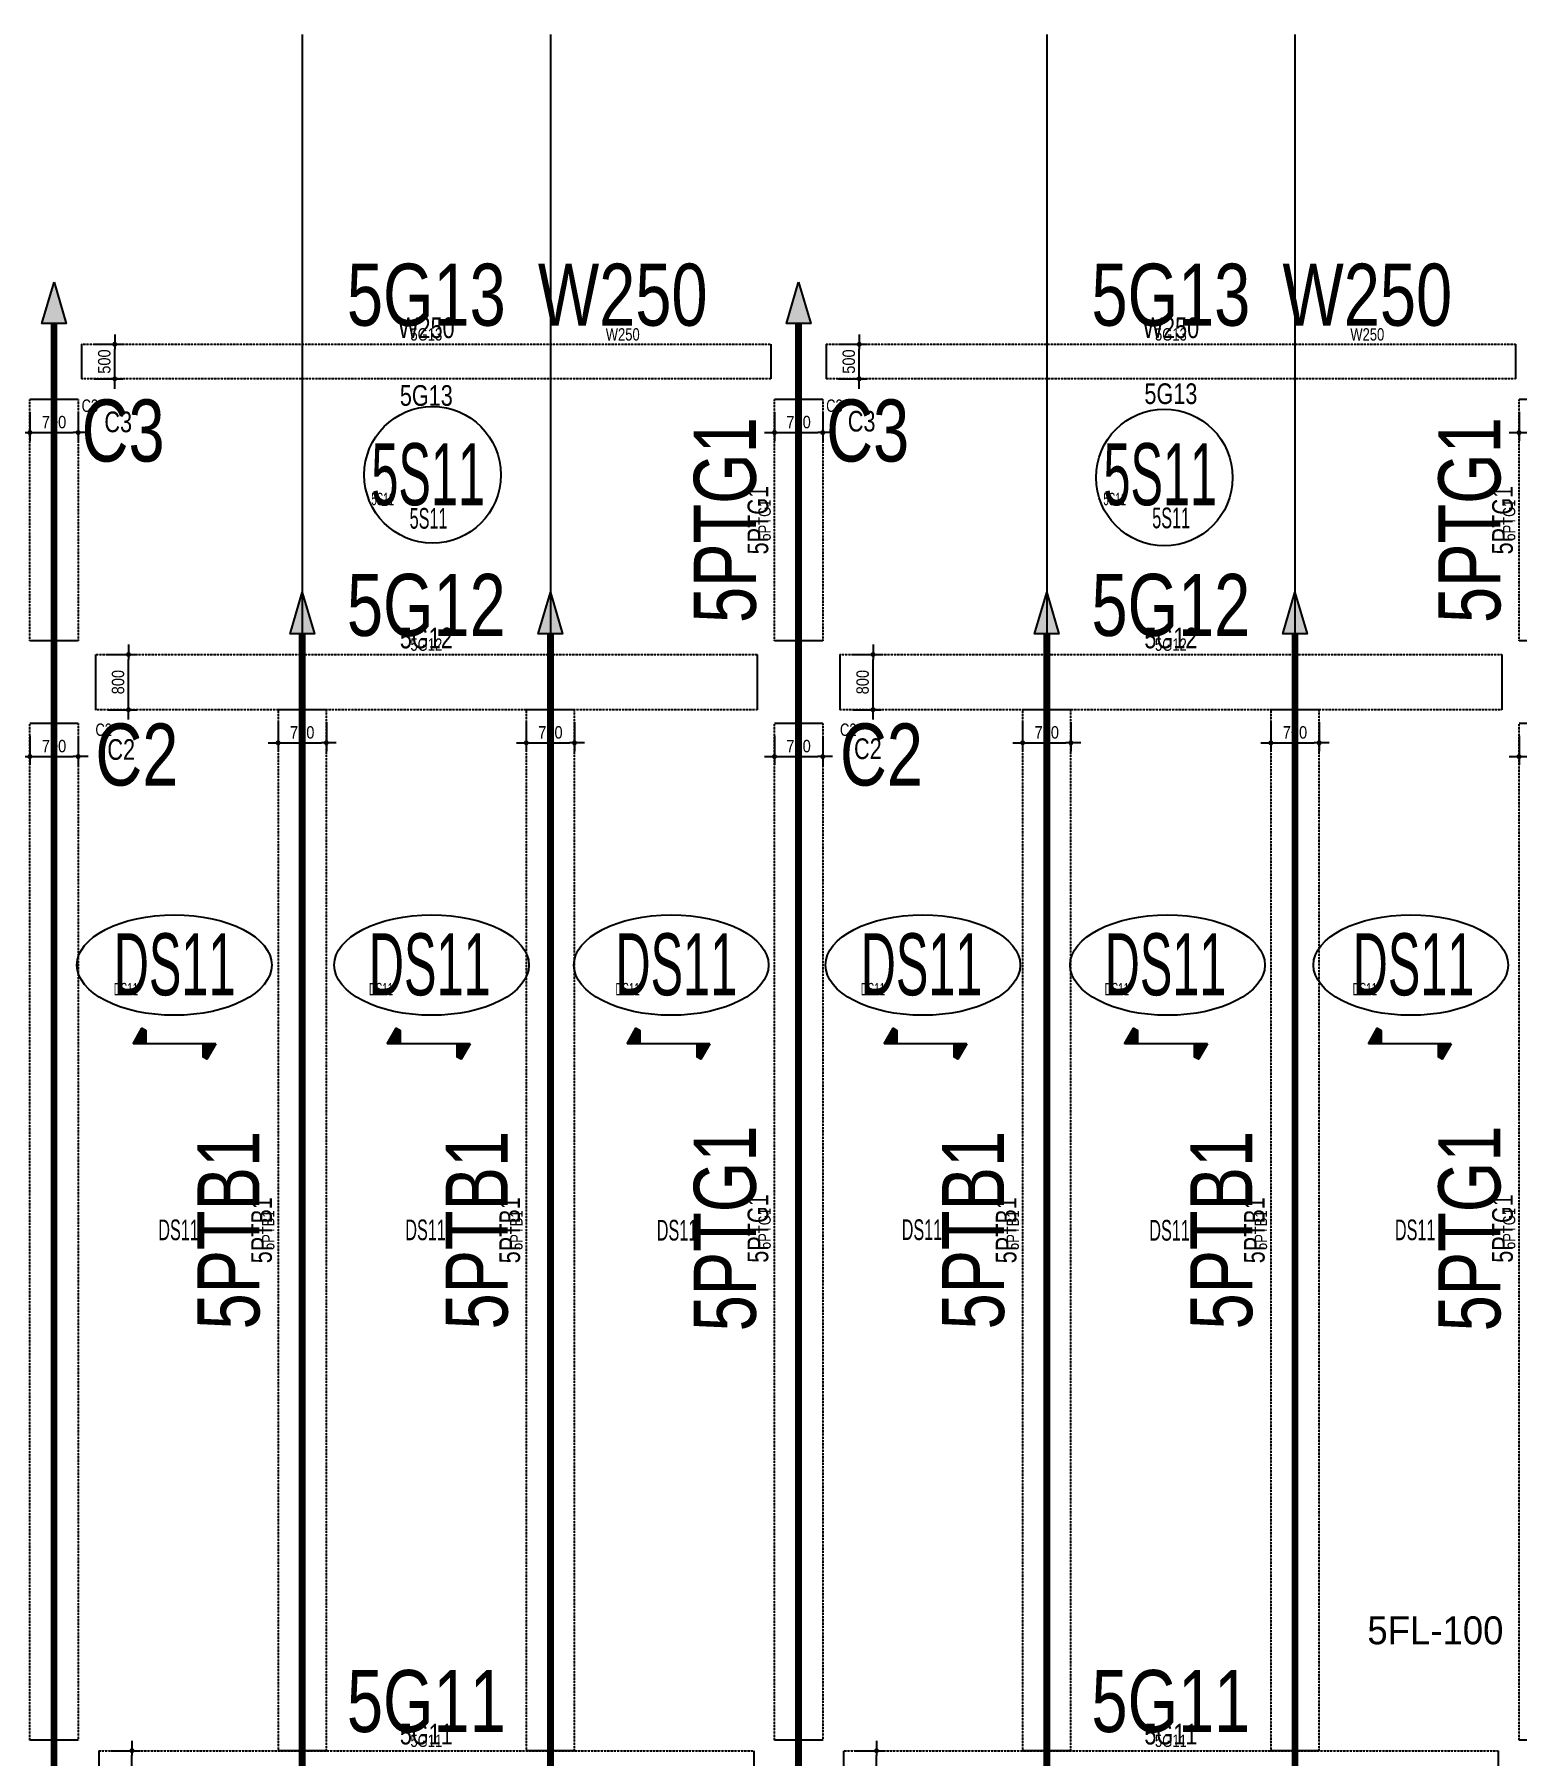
# Model space of a CAD drawing. Header units: millimetres. Extents: x 90970 to 179136, y 102485 to 153500.
# Drawn here: x 112870 to 134383, y 128520 to 153500 of the extents above; entities that cross this region are included whole.
import ezdxf
from ezdxf.enums import TextEntityAlignment as Align

# ---------------------------------------------------------------- set-up
doc = ezdxf.new("R2010")
doc.units = ezdxf.units.MM
doc.linetypes.add('HID', pattern=[2.3, 1.5, -0.8])
doc.linetypes.add('HIDDEN2', pattern=[0.1875, 0.125, -0.0625])
doc.layers.get('Defpoints').update_dxf_attribs({"color": 159})
for name, color, linetype in [('^DECK', 130, 'Continuous'), ('A-CEN', 1, 'Continuous'), ('BEAM-TEXT', 4, 'Continuous'), ('BEAM-TEXT @ 100', 4, 'Continuous'), ('BEAM-TEXT @ 300', 4, 'Continuous'), ('BEAM-TEXT @ 60', 4, 'Continuous'), ('COLUMN-TEXT', 2, 'Continuous'), ('COLUMN-TEXT @ 100', 2, 'Continuous'), ('COLUMN-TEXT @ 300', 2, 'Continuous'), ('COLUMN-TEXT @ 60', 2, 'Continuous'), ('DECK-PL', 4, 'Continuous'), ('DECK-SLAB', 4, 'Continuous'), ('DECK-SLAB @ 100', 4, 'Continuous'), ('DECK-SLAB @ 300', 4, 'Continuous'), ('DECK-SLAB @ 60', 4, 'Continuous'), ('GIRDER-TEXT', 7, 'Continuous'), ('GIRDER-TEXT @ 100', 7, 'Continuous'), ('GIRDER-TEXT @ 300', 7, 'Continuous'), ('GIRDER-TEXT @ 60', 7, 'Continuous'), ('PT', 251, 'Continuous'), ('TXT-SLAB', 6, 'Continuous'), ('TXT-SLAB @ 100', 6, 'Continuous'), ('TXT-SLAB @ 300', 6, 'Continuous'), ('TXT-SLAB @ 60', 6, 'Continuous'), ('WALL-TEXT', 6, 'Continuous'), ('WALL-TEXT @ 100', 6, 'Continuous'), ('WALL-TEXT @ 300', 6, 'Continuous'), ('WALL-TEXT @ 60', 6, 'Continuous'), ('레벨', 40, 'Continuous'), ('보(beam)', 4, 'HID'), ('보(girder)', 7, 'HID')]:
    doc.layers.add(name, color=color, linetype=linetype)
doc.styles.add('Gdim', font='Dotum.ttf', dxfattribs={"width": 0.9})
doc.styles.add('Gtx', font='Dotum.ttf')
doc.dimstyles.new('Gdim200', dxfattribs={"dimscale": 200, "dimtxt": 3, "dimasz": 1.2, "dimexe": 2, "dimexo": 3, "dimgap": 1, "dimtad": 1, "dimdsep": 46, "dimlunit": 6, "dimtxsty": 'Gdim', "dimblk1": '_CIDOT', "dimblk2": '_CIDOT', "dimsah": 1, "dimcen": 2.5, "dimdle": 2, "dimclrd": 1, "dimclre": 1, "dimclrt": 3, "dimazin": 2, "dimtfac": 1, "dimtix": 1, "dimtmove": 2, "dimatfit": 3, "dimldrblk": '_CIDOT', "dimfxl": 0, "dimtolj": 1, "dimtzin": 0, "dimarcsym": 0})

# ---------------------------------------------------------------- blocks, each defined once
blk = doc.blocks.new('_CIDOT')
at = {"color": 0, "linetype": 'ByBlock'}
blk.add_line((2, 0), (-1, 0), dxfattribs=at)
at = {"color": 0, "linetype": 'ByBlock', "const_width": 0.5}
blk.add_lwpolyline([(-0.25, 0, 1), (0.25, 0, 1)], format="xyb", close=True, dxfattribs=at)
blk = doc.blocks.new('*D311')
at = {"layer": 'Defpoints', "color": 155, "lineweight": -2, "transparency": 16777216}
for p, q in [((-1725, 900), (-1305, 900)), ((-1425, -28), (-1425, 828)), ((-1725, -100), (-1305, -100))]:
    blk.add_line(p, q, dxfattribs=at)
at = {"layer": 'Defpoints', "color": 0, "transparency": 16777216}
for p in [(-1905, 900), (-1425, 900), (-1905, -100)]:
    blk.add_point(p, dxfattribs=at)
at = {"layer": 'Defpoints', "color": 155, "lineweight": -2, "transparency": 16777216, "xscale": 71.99999999999994, "yscale": 71.99999999999994, "zscale": 71.99999999999994}
for p, rotation in [((-1425, 900), 90), ((-1425, -100), 270)]:
    blk.add_blockref('_CIDOT', p, dxfattribs=dict(at, rotation=rotation))
at = {"layer": 'Defpoints', "color": 3, "transparency": 16777216, "insert": (-1593, 400), "char_height": 180, "attachment_point": 5, "rotation": 90, "style": 'Gdim'}
blk.add_mtext('\\A1;{\\C155;1,000}', dxfattribs=at)
blk = doc.blocks.new('*D315')
at = {"layer": 'Defpoints', "color": 155, "lineweight": -2, "transparency": 16777216}
for p, q in [((-1725, 800), (-1305, 800)), ((-1425, 72), (-1425, 728)), ((-1725, 0), (-1305, 0))]:
    blk.add_line(p, q, dxfattribs=at)
at = {"layer": 'Defpoints', "color": 0, "transparency": 16777216}
for p in [(-1905, 800), (-1425, 800), (-1905, 0)]:
    blk.add_point(p, dxfattribs=at)
at = {"layer": 'Defpoints', "color": 155, "lineweight": -2, "transparency": 16777216, "xscale": 71.99999999999994, "yscale": 71.99999999999994, "zscale": 71.99999999999994}
for p, rotation in [((-1425, 800), 90), ((-1425, 0), 270)]:
    blk.add_blockref('_CIDOT', p, dxfattribs=dict(at, rotation=rotation))
at = {"layer": 'Defpoints', "color": 3, "transparency": 16777216, "insert": (-1576, 400), "char_height": 180, "attachment_point": 5, "rotation": 90, "style": 'Gdim'}
blk.add_mtext('\\A1;{\\C155;800}', dxfattribs=at)
blk = doc.blocks.new('*D303')
at = {"layer": 'Defpoints', "color": 155, "lineweight": -2, "transparency": 16777216}
for p, q in [((-1725, 650), (-1305, 650)), ((-1425, 222), (-1425, 578)), ((-1725, 150), (-1305, 150))]:
    blk.add_line(p, q, dxfattribs=at)
at = {"layer": 'Defpoints', "color": 0, "transparency": 16777216}
for p in [(-1905, 650), (-1425, 650), (-1905, 150)]:
    blk.add_point(p, dxfattribs=at)
at = {"layer": 'Defpoints', "color": 155, "lineweight": -2, "transparency": 16777216, "xscale": 71.99999999999994, "yscale": 71.99999999999994, "zscale": 71.99999999999994}
for p, rotation in [((-1425, 650), 90), ((-1425, 150), 270)]:
    blk.add_blockref('_CIDOT', p, dxfattribs=dict(at, rotation=rotation))
at = {"layer": 'Defpoints', "color": 3, "transparency": 16777216, "insert": (-1576, 400), "char_height": 180, "attachment_point": 5, "rotation": 90, "style": 'Gdim'}
blk.add_mtext('\\A1;{\\C155;500}', dxfattribs=at)
blk = doc.blocks.new('*U1031')
at = {"layer": 'COLUMN-TEXT @ 100', "color": 3, "style": 'Gtx', "width": 0.8}
blk.add_text('C3', height=300, dxfattribs=at).set_placement((113884, 148030), align=Align.TOP_LEFT)
at = {"layer": 'COLUMN-TEXT @ 300', "color": 3, "style": 'Gtx', "width": 0.8}
blk.add_text('C3', height=900, dxfattribs=at).set_placement((113554, 148205), align=Align.TOP_LEFT)
at = {"layer": 'COLUMN-TEXT @ 60', "color": 3, "style": 'Gtx', "width": 0.8}
blk.add_text('C3', height=180, dxfattribs=at).set_placement((113554, 148205), align=Align.TOP_LEFT)
blk = doc.blocks.new('*U1032')
at = {"layer": 'COLUMN-TEXT @ 100', "color": 3, "style": 'Gtx', "width": 0.8}
blk.add_text('C3', height=300, dxfattribs=at).set_placement((124668, 148040), align=Align.TOP_LEFT)
at = {"layer": 'COLUMN-TEXT @ 300', "color": 3, "style": 'Gtx', "width": 0.8}
blk.add_text('C3', height=900, dxfattribs=at).set_placement((124354, 148205), align=Align.TOP_LEFT)
at = {"layer": 'COLUMN-TEXT @ 60', "color": 3, "style": 'Gtx', "width": 0.8}
blk.add_text('C3', height=180, dxfattribs=at).set_placement((124354, 148205), align=Align.TOP_LEFT)
blk = doc.blocks.new('*U1038')
at = {"layer": 'GIRDER-TEXT @ 100', "style": 'Gtx', "width": 0.8}
blk.add_text('5G11', height=300, dxfattribs=at).set_placement((118554, 128605), align=Align.BOTTOM_CENTER)
at = {"layer": 'GIRDER-TEXT @ 300', "style": 'Gtx', "width": 0.8}
blk.add_text('5G11', height=900, dxfattribs=at).set_placement((118554, 128605), align=Align.BOTTOM_CENTER)
at = {"layer": 'GIRDER-TEXT @ 60', "style": 'Gtx', "width": 0.8}
blk.add_text('5G11', height=180, dxfattribs=at).set_placement((118554, 128605), align=Align.BOTTOM_CENTER)
blk = doc.blocks.new('*U1039')
at = {"layer": 'GIRDER-TEXT @ 100', "style": 'Gtx', "width": 0.8}
blk.add_text('5G11', height=300, dxfattribs=at).set_placement((129354, 128605), align=Align.BOTTOM_CENTER)
at = {"layer": 'GIRDER-TEXT @ 300', "style": 'Gtx', "width": 0.8}
blk.add_text('5G11', height=900, dxfattribs=at).set_placement((129354, 128605), align=Align.BOTTOM_CENTER)
at = {"layer": 'GIRDER-TEXT @ 60', "style": 'Gtx', "width": 0.8}
blk.add_text('5G11', height=180, dxfattribs=at).set_placement((129354, 128605), align=Align.BOTTOM_CENTER)
blk = doc.blocks.new('*U1054')
at = {"layer": 'GIRDER-TEXT @ 100', "style": 'Gtx', "width": 0.8}
blk.add_text('5G12', height=300, dxfattribs=at).set_placement((118554, 144505), align=Align.BOTTOM_CENTER)
at = {"layer": 'GIRDER-TEXT @ 300', "style": 'Gtx', "width": 0.8}
blk.add_text('5G12', height=900, dxfattribs=at).set_placement((118554, 144505), align=Align.BOTTOM_CENTER)
at = {"layer": 'GIRDER-TEXT @ 60', "style": 'Gtx', "width": 0.8}
blk.add_text('5G12', height=180, dxfattribs=at).set_placement((118554, 144505), align=Align.BOTTOM_CENTER)
blk = doc.blocks.new('*U1055')
at = {"layer": 'GIRDER-TEXT @ 100', "style": 'Gtx', "width": 0.8}
blk.add_text('5G12', height=300, dxfattribs=at).set_placement((129354, 144505), align=Align.BOTTOM_CENTER)
at = {"layer": 'GIRDER-TEXT @ 300', "style": 'Gtx', "width": 0.8}
blk.add_text('5G12', height=900, dxfattribs=at).set_placement((129354, 144505), align=Align.BOTTOM_CENTER)
at = {"layer": 'GIRDER-TEXT @ 60', "style": 'Gtx', "width": 0.8}
blk.add_text('5G12', height=180, dxfattribs=at).set_placement((129354, 144505), align=Align.BOTTOM_CENTER)
blk = doc.blocks.new('*U1062')
at = {"layer": 'GIRDER-TEXT @ 100', "style": 'Gtx', "width": 0.8}
blk.add_text('5G13', height=300, dxfattribs=at).set_placement((118554, 148023), align=Align.BOTTOM_CENTER)
at = {"layer": 'GIRDER-TEXT @ 300', "style": 'Gtx', "width": 0.8}
blk.add_text('5G13', height=900, dxfattribs=at).set_placement((118554, 149005), align=Align.BOTTOM_CENTER)
at = {"layer": 'GIRDER-TEXT @ 60', "style": 'Gtx', "width": 0.8}
blk.add_text('5G13', height=180, dxfattribs=at).set_placement((118554, 149005), align=Align.BOTTOM_CENTER)
blk = doc.blocks.new('*U1063')
at = {"layer": 'GIRDER-TEXT @ 100', "style": 'Gtx', "width": 0.8}
blk.add_text('5G13', height=300, dxfattribs=at).set_placement((129354, 148049), align=Align.BOTTOM_CENTER)
at = {"layer": 'GIRDER-TEXT @ 300', "style": 'Gtx', "width": 0.8}
blk.add_text('5G13', height=900, dxfattribs=at).set_placement((129354, 149005), align=Align.BOTTOM_CENTER)
at = {"layer": 'GIRDER-TEXT @ 60', "style": 'Gtx', "width": 0.8}
blk.add_text('5G13', height=180, dxfattribs=at).set_placement((129354, 149005), align=Align.BOTTOM_CENTER)
blk = doc.blocks.new('*D273')
at = {"layer": 'Defpoints', "color": 155, "lineweight": -2, "transparency": 16777216}
for p, q in [((-1725, 750), (-1305, 750)), ((-1425, 122), (-1425, 678)), ((-1725, 50), (-1305, 50))]:
    blk.add_line(p, q, dxfattribs=at)
at = {"layer": 'Defpoints', "color": 0, "transparency": 16777216}
for p in [(-1905, 750), (-1425, 750), (-1905, 50)]:
    blk.add_point(p, dxfattribs=at)
at = {"layer": 'Defpoints', "color": 155, "lineweight": -2, "transparency": 16777216, "xscale": 71.99999999999994, "yscale": 71.99999999999994, "zscale": 71.99999999999994}
for p, rotation in [((-1425, 750), 90), ((-1425, 50), 270)]:
    blk.add_blockref('_CIDOT', p, dxfattribs=dict(at, rotation=rotation))
at = {"layer": 'Defpoints', "color": 3, "transparency": 16777216, "insert": (-1576, 400), "char_height": 180, "attachment_point": 5, "rotation": 90, "style": 'Gdim'}
blk.add_mtext('\\A1;{\\C155;700}', dxfattribs=at)
blk = doc.blocks.new('*U1154')
at = {"layer": 'GIRDER-TEXT @ 100', "style": 'Gtx', "width": 0.8}
blk.add_text('5PTG1', height=300, rotation=90, dxfattribs=at).set_placement((123604, 136180), align=Align.BOTTOM_CENTER)
at = {"layer": 'GIRDER-TEXT @ 300', "style": 'Gtx', "width": 0.8}
blk.add_text('5PTG1', height=900, rotation=90, dxfattribs=at).set_placement((123604, 136180), align=Align.BOTTOM_CENTER)
at = {"layer": 'GIRDER-TEXT @ 60', "style": 'Gtx', "width": 0.8}
blk.add_text('5PTG1', height=180, rotation=90, dxfattribs=at).set_placement((123604, 136180), align=Align.BOTTOM_CENTER)
blk = doc.blocks.new('*U1155')
at = {"layer": 'GIRDER-TEXT @ 100', "style": 'Gtx', "width": 0.8}
blk.add_text('5PTG1', height=300, rotation=90, dxfattribs=at).set_placement((134404, 136180), align=Align.BOTTOM_CENTER)
at = {"layer": 'GIRDER-TEXT @ 300', "style": 'Gtx', "width": 0.8}
blk.add_text('5PTG1', height=900, rotation=90, dxfattribs=at).set_placement((134404, 136180), align=Align.BOTTOM_CENTER)
at = {"layer": 'GIRDER-TEXT @ 60', "style": 'Gtx', "width": 0.8}
blk.add_text('5PTG1', height=180, rotation=90, dxfattribs=at).set_placement((134404, 136180), align=Align.BOTTOM_CENTER)
blk = doc.blocks.new('*D279')
at = {"layer": 'Defpoints', "color": 155, "lineweight": -2, "transparency": 16777216}
for p, q in [((-1825, 750), (-1405, 750)), ((-1525, 122), (-1525, 678)), ((-1825, 50), (-1405, 50))]:
    blk.add_line(p, q, dxfattribs=at)
at = {"layer": 'Defpoints', "color": 0, "transparency": 16777216}
for p in [(-2005, 750), (-1525, 750), (-2005, 50)]:
    blk.add_point(p, dxfattribs=at)
at = {"layer": 'Defpoints', "color": 155, "lineweight": -2, "transparency": 16777216, "xscale": 71.99999999999994, "yscale": 71.99999999999994, "zscale": 71.99999999999994}
for p, rotation in [((-1525, 750), 90), ((-1525, 50), 270)]:
    blk.add_blockref('_CIDOT', p, dxfattribs=dict(at, rotation=rotation))
at = {"layer": 'Defpoints', "color": 3, "transparency": 16777216, "insert": (-1676, 400), "char_height": 180, "attachment_point": 5, "rotation": 90, "style": 'Gdim'}
blk.add_mtext('\\A1;{\\C155;700}', dxfattribs=at)
blk = doc.blocks.new('*U1167')
at = {"layer": 'GIRDER-TEXT @ 100', "style": 'Gtx', "width": 0.8}
blk.add_text('5PTG1', height=300, rotation=90, dxfattribs=at).set_placement((134404, 146455), align=Align.BOTTOM_CENTER)
at = {"layer": 'GIRDER-TEXT @ 300', "style": 'Gtx', "width": 0.8}
blk.add_text('5PTG1', height=900, rotation=90, dxfattribs=at).set_placement((134404, 146455), align=Align.BOTTOM_CENTER)
at = {"layer": 'GIRDER-TEXT @ 60', "style": 'Gtx', "width": 0.8}
blk.add_text('5PTG1', height=180, rotation=90, dxfattribs=at).set_placement((134404, 146455), align=Align.BOTTOM_CENTER)
blk = doc.blocks.new('*U1168')
at = {"layer": 'GIRDER-TEXT @ 100', "style": 'Gtx', "width": 0.8}
blk.add_text('5PTG1', height=300, rotation=90, dxfattribs=at).set_placement((123604, 146455), align=Align.BOTTOM_CENTER)
at = {"layer": 'GIRDER-TEXT @ 300', "style": 'Gtx', "width": 0.8}
blk.add_text('5PTG1', height=900, rotation=90, dxfattribs=at).set_placement((123604, 146455), align=Align.BOTTOM_CENTER)
at = {"layer": 'GIRDER-TEXT @ 60', "style": 'Gtx', "width": 0.8}
blk.add_text('5PTG1', height=180, rotation=90, dxfattribs=at).set_placement((123604, 146455), align=Align.BOTTOM_CENTER)
blk = doc.blocks.new('*D281')
at = {"layer": 'Defpoints', "color": 155, "lineweight": -2, "transparency": 16777216}
for p, q in [((-888, 650), (-468, 650)), ((-588, 22), (-588, 578)), ((-888, -50), (-468, -50))]:
    blk.add_line(p, q, dxfattribs=at)
at = {"layer": 'Defpoints', "color": 0, "transparency": 16777216}
for p in [(-1068, 650), (-588, 650), (-1068, -50)]:
    blk.add_point(p, dxfattribs=at)
at = {"layer": 'Defpoints', "color": 155, "lineweight": -2, "transparency": 16777216, "xscale": 71.99999999999994, "yscale": 71.99999999999994, "zscale": 71.99999999999994}
for p, rotation in [((-588, 650), 90), ((-588, -50), 270)]:
    blk.add_blockref('_CIDOT', p, dxfattribs=dict(at, rotation=rotation))
at = {"layer": 'Defpoints', "color": 3, "transparency": 16777216, "insert": (-738, 300), "char_height": 180, "attachment_point": 5, "rotation": 90, "style": 'Gdim'}
blk.add_mtext('\\A1;{\\C155;700}', dxfattribs=at)
blk = doc.blocks.new('*U1181')
at = {"layer": 'BEAM-TEXT @ 100', "style": 'Gtx', "width": 0.8}
blk.add_text('5PTB1', height=300, rotation=90, dxfattribs=at).set_placement((116404, 136155), align=Align.BOTTOM_CENTER)
at = {"layer": 'BEAM-TEXT @ 300', "style": 'Gtx', "width": 0.8}
blk.add_text('5PTB1', height=900, rotation=90, dxfattribs=at).set_placement((116404, 136155), align=Align.BOTTOM_CENTER)
at = {"layer": 'BEAM-TEXT @ 60', "style": 'Gtx', "width": 0.8}
blk.add_text('5PTB1', height=180, rotation=90, dxfattribs=at).set_placement((116404, 136155), align=Align.BOTTOM_CENTER)
blk = doc.blocks.new('*U1182')
at = {"layer": 'BEAM-TEXT @ 100', "style": 'Gtx', "width": 0.8}
blk.add_text('5PTB1', height=300, rotation=90, dxfattribs=at).set_placement((120004, 136155), align=Align.BOTTOM_CENTER)
at = {"layer": 'BEAM-TEXT @ 300', "style": 'Gtx', "width": 0.8}
blk.add_text('5PTB1', height=900, rotation=90, dxfattribs=at).set_placement((120004, 136155), align=Align.BOTTOM_CENTER)
at = {"layer": 'BEAM-TEXT @ 60', "style": 'Gtx', "width": 0.8}
blk.add_text('5PTB1', height=180, rotation=90, dxfattribs=at).set_placement((120004, 136155), align=Align.BOTTOM_CENTER)
blk = doc.blocks.new('*U1183')
at = {"layer": 'BEAM-TEXT @ 100', "style": 'Gtx', "width": 0.8}
blk.add_text('5PTB1', height=300, rotation=90, dxfattribs=at).set_placement((127204, 136155), align=Align.BOTTOM_CENTER)
at = {"layer": 'BEAM-TEXT @ 300', "style": 'Gtx', "width": 0.8}
blk.add_text('5PTB1', height=900, rotation=90, dxfattribs=at).set_placement((127204, 136155), align=Align.BOTTOM_CENTER)
at = {"layer": 'BEAM-TEXT @ 60', "style": 'Gtx', "width": 0.8}
blk.add_text('5PTB1', height=180, rotation=90, dxfattribs=at).set_placement((127204, 136155), align=Align.BOTTOM_CENTER)
blk = doc.blocks.new('*U1184')
at = {"layer": 'BEAM-TEXT @ 100', "style": 'Gtx', "width": 0.8}
blk.add_text('5PTB1', height=300, rotation=90, dxfattribs=at).set_placement((130804, 136155), align=Align.BOTTOM_CENTER)
at = {"layer": 'BEAM-TEXT @ 300', "style": 'Gtx', "width": 0.8}
blk.add_text('5PTB1', height=900, rotation=90, dxfattribs=at).set_placement((130804, 136155), align=Align.BOTTOM_CENTER)
at = {"layer": 'BEAM-TEXT @ 60', "style": 'Gtx', "width": 0.8}
blk.add_text('5PTB1', height=180, rotation=90, dxfattribs=at).set_placement((130804, 136155), align=Align.BOTTOM_CENTER)
blk = doc.blocks.new('*U1201')
at = {"layer": 'WALL-TEXT @ 100', "style": 'Gtx', "width": 0.8}
blk.add_text('W250', height=300, dxfattribs=at).set_placement((129354, 149005, 0), align=Align.BOTTOM_CENTER)
at = {"layer": 'WALL-TEXT @ 300', "style": 'Gtx', "width": 0.8}
blk.add_text('W250', height=900, dxfattribs=at).set_placement((132203, 149005, 0), align=Align.BOTTOM_CENTER)
at = {"layer": 'WALL-TEXT @ 60', "style": 'Gtx', "width": 0.8}
blk.add_text('W250', height=180, dxfattribs=at).set_placement((132203, 149005, 0), align=Align.BOTTOM_CENTER)
blk = doc.blocks.new('*U1202')
at = {"layer": 'WALL-TEXT @ 100', "style": 'Gtx', "width": 0.8}
blk.add_text('W250', height=300, dxfattribs=at).set_placement((118554, 149005, 0), align=Align.BOTTOM_CENTER)
at = {"layer": 'WALL-TEXT @ 300', "style": 'Gtx', "width": 0.8}
blk.add_text('W250', height=900, dxfattribs=at).set_placement((121403, 149005, 0), align=Align.BOTTOM_CENTER)
at = {"layer": 'WALL-TEXT @ 60', "style": 'Gtx', "width": 0.8}
blk.add_text('W250', height=180, dxfattribs=at).set_placement((121403, 149005, 0), align=Align.BOTTOM_CENTER)
blk = doc.blocks.new('*U1221')
at = {"layer": 'COLUMN-TEXT @ 100', "color": 3, "style": 'Gtx', "width": 0.8}
blk.add_text('C2', height=300, dxfattribs=at).set_placement((113928, 143278), align=Align.TOP_LEFT)
at = {"layer": 'COLUMN-TEXT @ 300', "color": 3, "style": 'Gtx', "width": 0.8}
blk.add_text('C2', height=900, dxfattribs=at).set_placement((113754, 143505), align=Align.TOP_LEFT)
at = {"layer": 'COLUMN-TEXT @ 60', "color": 3, "style": 'Gtx', "width": 0.8}
blk.add_text('C2', height=180, dxfattribs=at).set_placement((113754, 143505), align=Align.TOP_LEFT)
blk = doc.blocks.new('*U1222')
at = {"layer": 'COLUMN-TEXT @ 100', "color": 3, "style": 'Gtx', "width": 0.8}
blk.add_text('C2', height=300, dxfattribs=at).set_placement((124758, 143289), align=Align.TOP_LEFT)
at = {"layer": 'COLUMN-TEXT @ 300', "color": 3, "style": 'Gtx', "width": 0.8}
blk.add_text('C2', height=900, dxfattribs=at).set_placement((124554, 143505), align=Align.TOP_LEFT)
at = {"layer": 'COLUMN-TEXT @ 60', "color": 3, "style": 'Gtx', "width": 0.8}
blk.add_text('C2', height=180, dxfattribs=at).set_placement((124554, 143505), align=Align.TOP_LEFT)
blk = doc.blocks.new('*U1251')
at = {"layer": 'TXT-SLAB @ 100', "style": 'Gtx', "width": 0.6}
blk.add_text('5S11', height=300, dxfattribs=at).set_placement((118312, 146331))
at = {"layer": 'TXT-SLAB @ 300', "style": 'Gtx', "width": 0.6}
blk.add_text('5S11', height=900, dxfattribs=at).set_placement((117756, 146671))
at = {"layer": 'TXT-SLAB @ 60', "style": 'Gtx', "width": 0.6}
blk.add_text('5S11', height=180, dxfattribs=at).set_placement((117756, 146671))
blk = doc.blocks.new('*U1252')
at = {"layer": 'TXT-SLAB @ 100', "style": 'Gtx', "width": 0.6}
blk.add_text('5S11', height=300, dxfattribs=at).set_placement((129083, 146337))
at = {"layer": 'TXT-SLAB @ 300', "style": 'Gtx', "width": 0.6}
blk.add_text('5S11', height=900, dxfattribs=at).set_placement((128375, 146671))
at = {"layer": 'TXT-SLAB @ 60', "style": 'Gtx', "width": 0.6}
blk.add_text('5S11', height=180, dxfattribs=at).set_placement((128375, 146671))
blk = doc.blocks.new('*U1286')
at = {"layer": 'DECK-SLAB @ 100', "style": 'Gtx', "width": 0.6}
blk.add_text('DS11', height=300, dxfattribs=at).set_placement((114666, 136010, 0))
at = {"layer": 'DECK-SLAB @ 300', "style": 'Gtx', "width": 0.6}
blk.add_text('DS11', height=900, dxfattribs=at).set_placement((114020, 139562, 0))
at = {"layer": 'DECK-SLAB @ 60', "style": 'Gtx', "width": 0.6}
blk.add_text('DS11', height=180, dxfattribs=at).set_placement((114020, 139562, 0))
blk = doc.blocks.new('*U1287')
at = {"layer": 'DECK-SLAB @ 100', "style": 'Gtx', "width": 0.6}
blk.add_text('DS11', height=300, dxfattribs=at).set_placement((118249, 136010, 0))
at = {"layer": 'DECK-SLAB @ 300', "style": 'Gtx', "width": 0.6}
blk.add_text('DS11', height=900, dxfattribs=at).set_placement((117720, 139562, 0))
at = {"layer": 'DECK-SLAB @ 60', "style": 'Gtx', "width": 0.6}
blk.add_text('DS11', height=180, dxfattribs=at).set_placement((117720, 139562, 0))
blk = doc.blocks.new('*U1288')
at = {"layer": 'DECK-SLAB @ 100', "style": 'Gtx', "width": 0.6}
blk.add_text('DS11', height=300, dxfattribs=at).set_placement((121896, 136005, 0))
at = {"layer": 'DECK-SLAB @ 300', "style": 'Gtx', "width": 0.6}
blk.add_text('DS11', height=900, dxfattribs=at).set_placement((121297, 139562, 0))
at = {"layer": 'DECK-SLAB @ 60', "style": 'Gtx', "width": 0.6}
blk.add_text('DS11', height=180, dxfattribs=at).set_placement((121297, 139562, 0))
blk = doc.blocks.new('*U1289')
at = {"layer": 'DECK-SLAB @ 100', "style": 'Gtx', "width": 0.6}
blk.add_text('DS11', height=300, dxfattribs=at).set_placement((125449, 136012, 0))
at = {"layer": 'DECK-SLAB @ 300', "style": 'Gtx', "width": 0.6}
blk.add_text('DS11', height=900, dxfattribs=at).set_placement((124855, 139562, 0))
at = {"layer": 'DECK-SLAB @ 60', "style": 'Gtx', "width": 0.6}
blk.add_text('DS11', height=180, dxfattribs=at).set_placement((124855, 139562, 0))
blk = doc.blocks.new('*U1290')
at = {"layer": 'DECK-SLAB @ 100', "style": 'Gtx', "width": 0.6}
blk.add_text('DS11', height=300, dxfattribs=at).set_placement((129041, 136004, 0))
at = {"layer": 'DECK-SLAB @ 300', "style": 'Gtx', "width": 0.6}
blk.add_text('DS11', height=900, dxfattribs=at).set_placement((128394, 139562, 0))
at = {"layer": 'DECK-SLAB @ 60', "style": 'Gtx', "width": 0.6}
blk.add_text('DS11', height=180, dxfattribs=at).set_placement((128394, 139562, 0))
blk = doc.blocks.new('*U1291')
at = {"layer": 'DECK-SLAB @ 100', "style": 'Gtx', "width": 0.6}
blk.add_text('DS11', height=300, dxfattribs=at).set_placement((132603, 136010, 0))
at = {"layer": 'DECK-SLAB @ 300', "style": 'Gtx', "width": 0.6}
blk.add_text('DS11', height=900, dxfattribs=at).set_placement((131991, 139562, 0))
at = {"layer": 'DECK-SLAB @ 60', "style": 'Gtx', "width": 0.6}
blk.add_text('DS11', height=180, dxfattribs=at).set_placement((131991, 139562, 0))
blk = doc.blocks.new('A$C58C40D4B')
at = {"layer": 'DECK-PL'}
for points in [[(-600, 2), (-471, -223), (-415, -192), (-415, 2)], [(600, 2), (471, 228), (415, 196), (415, 2)]]:
    blk.add_hatch(color=256, dxfattribs=at).paths.add_polyline_path(points)
blk.add_line((-600, 2), (600, 2), dxfattribs=at)
for points in [[(-600, 2), (-471, -223), (-415, -192), (-415, 2), (-415, 2), (-471, 2), (-600, 2)], [(600, 2), (471, 228), (415, 196), (415, 2), (415, 2), (471, 2), (600, 2)]]:
    blk.add_lwpolyline(points, dxfattribs=at)
blk = doc.blocks.new('*U312')
at = {"layer": 'Defpoints'}
for p, q in [((-1905.451, 900), (-1905.451, -100)), ((7594.549, 900), (7594.549, -100))]:
    blk.add_line(p, q, dxfattribs=at)
at = {"layer": '보(girder)'}
for p, q in [((-1905.451, 900), (7594.549, 900)), ((7594.549, -100), (-1905.451, -100))]:
    blk.add_line(p, q, dxfattribs=at)
at = {"layer": 'Defpoints'}
dim = blk.add_linear_dim(base=(-1425.451, 900), p1=(-1905.451, -100), p2=(-1905.451, 900), angle=90, text='{\\C155;<>}', dimstyle='Gdim200', override={"dimscale": 60, "dimzin": 8, "dimclrd": 155, "dimclre": 155}, dxfattribs=at)
dim.commit()
dim.dimension.update_dxf_attribs({"geometry": '*D311', "text_midpoint": (-1592.914, 400)})
blk = doc.blocks.new('*U316')
at = {"layer": 'Defpoints'}
for p, q in [((-1905.451, 800), (-1905.451, 0)), ((7694.549, 800), (7694.549, 0))]:
    blk.add_line(p, q, dxfattribs=at)
at = {"layer": '보(girder)'}
for p, q in [((-1905.451, 800), (7694.549, 800)), ((7694.549, 0), (-1905.451, 0))]:
    blk.add_line(p, q, dxfattribs=at)
at = {"layer": 'Defpoints'}
dim = blk.add_linear_dim(base=(-1425.451, 800), p1=(-1905.451, 0), p2=(-1905.451, 800), angle=90, text='{\\C155;<>}', dimstyle='Gdim200', override={"dimscale": 60, "dimzin": 8, "dimclrd": 155, "dimclre": 155}, dxfattribs=at)
dim.commit()
dim.dimension.update_dxf_attribs({"geometry": '*D315', "text_midpoint": (-1575.573, 400)})
blk = doc.blocks.new('*U304')
at = {"layer": 'Defpoints'}
for p, q in [((-1905.451, 650), (-1905.451, 150)), ((8094.549, 650), (8094.549, 150))]:
    blk.add_line(p, q, dxfattribs=at)
at = {"layer": '보(girder)'}
for p, q in [((-1905.451, 650), (8094.549, 650)), ((8094.549, 150), (-1905.451, 150))]:
    blk.add_line(p, q, dxfattribs=at)
at = {"layer": 'Defpoints'}
dim = blk.add_linear_dim(base=(-1425.451, 650), p1=(-1905.451, 150), p2=(-1905.451, 650), angle=90, text='{\\C155;<>}', dimstyle='Gdim200', override={"dimscale": 60, "dimzin": 8, "dimclrd": 155, "dimclre": 155}, dxfattribs=at)
dim.commit()
dim.dimension.update_dxf_attribs({"geometry": '*D303', "text_midpoint": (-1575.573, 400)})
blk = doc.blocks.new('*U274')
at = {"layer": 'Defpoints'}
for p, q in [((-1905.451, 750), (-1905.451, 50)), ((12844.549, 750), (12844.549, 50))]:
    blk.add_line(p, q, dxfattribs=at)
at = {"layer": '보(girder)'}
for p, q in [((-1905.451, 750), (12844.549, 750)), ((12844.549, 50), (-1905.451, 50))]:
    blk.add_line(p, q, dxfattribs=at)
at = {"layer": 'Defpoints'}
dim = blk.add_linear_dim(base=(-1425.451, 750), p1=(-1905.451, 50), p2=(-1905.451, 750), angle=90, text='{\\C155;<>}', dimstyle='Gdim200', override={"dimscale": 60, "dimzin": 8, "dimclrd": 155, "dimclre": 155}, dxfattribs=at)
dim.commit()
dim.dimension.update_dxf_attribs({"geometry": '*D273', "text_midpoint": (-1575.573, 400)})
blk = doc.blocks.new('*U280')
at = {"layer": 'Defpoints'}
for p, q in [((-2005.451, 750), (-2005.451, 50)), ((1494.549, 750), (1494.549, 50))]:
    blk.add_line(p, q, dxfattribs=at)
at = {"layer": '보(girder)'}
for p, q in [((-2005.451, 750), (1494.549, 750)), ((1494.549, 50), (-2005.451, 50))]:
    blk.add_line(p, q, dxfattribs=at)
at = {"layer": 'Defpoints'}
dim = blk.add_linear_dim(base=(-1525.451, 750), p1=(-2005.451, 50), p2=(-2005.451, 750), angle=90, text='{\\C155;<>}', dimstyle='Gdim200', override={"dimscale": 60, "dimzin": 8, "dimclrd": 155, "dimclre": 155}, dxfattribs=at)
dim.commit()
dim.dimension.update_dxf_attribs({"geometry": '*D279', "text_midpoint": (-1675.573, 400)})
blk = doc.blocks.new('*U282')
at = {"layer": 'Defpoints'}
for p, q in [((-1067.879, 650), (-1067.879, -50)), ((14032.121, 650), (14032.121, -50))]:
    blk.add_line(p, q, dxfattribs=at)
at = {"layer": '보(beam)'}
for p, q in [((14032.121, 650), (-1067.879, 650)), ((-1067.879, -50), (14032.121, -50))]:
    blk.add_line(p, q, dxfattribs=at)
at = {"layer": 'Defpoints'}
dim = blk.add_linear_dim(base=(-587.879, 650), p1=(-1067.879, -50), p2=(-1067.879, 650), angle=90, text='{\\C155;<>}', dimstyle='Gdim200', override={"dimscale": 60, "dimzin": 8, "dimclrd": 155, "dimclre": 155}, dxfattribs=at)
dim.commit()
dim.dimension.update_dxf_attribs({"geometry": '*D281', "text_midpoint": (-738.001, 300)})

msp = doc.modelspace()

# ---------------------------------------------------------------- hatches: boundary and pattern name
at = {"layer": 'PT'}
h = msp.add_hatch(color=256, dxfattribs=at)
h.dxf.hatch_style = 1
h.paths.add_polyline_path([(113154, 149905), (113330, 149305), (112977, 149305)])
h = msp.add_hatch(color=256, dxfattribs=at)
h.dxf.hatch_style = 1
h.paths.add_polyline_path([(123954, 149905), (124130, 149305), (123777, 149305)])
h = msp.add_hatch(color=256, dxfattribs=at)
h.dxf.hatch_style = 1
h.paths.add_polyline_path([(116754, 145405), (116930, 144805), (116577, 144805)])
h = msp.add_hatch(color=256, dxfattribs=at)
h.dxf.hatch_style = 1
h.paths.add_polyline_path([(120354, 145405), (120530, 144805), (120177, 144805)])
h = msp.add_hatch(color=256, dxfattribs=at)
h.dxf.hatch_style = 1
h.paths.add_polyline_path([(127554, 145405), (127730, 144805), (127377, 144805)])
h = msp.add_hatch(color=256, dxfattribs=at)
h.dxf.hatch_style = 1
h.paths.add_polyline_path([(131154, 145405), (131330, 144805), (130977, 144805)])

# ---------------------------------------------------------------- linework, layer by layer
at = {"layer": '^DECK', "color": 0}
for centre in [(118645, 147111), (129259, 147074)]:
    msp.add_circle(centre, 991, dxfattribs=at)
for centre in [(114899, 140001), (118631, 140001), (122107, 140001), (125757, 140001), (129305, 140001), (132834, 140001)]:
    msp.add_ellipse(centre, major_axis=(1412, 0), ratio=0.516176, dxfattribs=at)
at = {"layer": 'A-CEN'}
for p, q in [((116754, 153500), (116754, 110772)), ((120354, 153500), (120354, 110772)), ((127554, 153500), (127554, 110772)), ((131154, 153500), (131154, 110772))]:
    msp.add_line(p, q, dxfattribs=at)
at = {"layer": 'PT', "elevation": 0}
for points in [[(113154, 149905), (113330, 149305), (112977, 149305)], [(116754, 145405), (116930, 144805), (116577, 144805)], [(120354, 145405), (120530, 144805), (120177, 144805)], [(127554, 145405), (127730, 144805), (127377, 144805)], [(131154, 145405), (131330, 144805), (130977, 144805)]]:
    msp.add_lwpolyline(points, close=True, dxfattribs=at)
at = {"layer": 'PT'}
msp.add_lwpolyline([(123954, 149905), (124130, 149305), (123777, 149305)], close=True, dxfattribs=at)
at = {"layer": 'PT', "linetype": 'HIDDEN2', "ltscale": 10, "const_width": 100, "elevation": 0}
for points in [[(113154, 149305), (113154, 106905)], [(123954, 149305), (123954, 106905)], [(116754, 144805), (116754, 111405)], [(120354, 144805), (120354, 111405)], [(127554, 144805), (127554, 111405)], [(131154, 144805), (131154, 111405)]]:
    msp.add_lwpolyline(points, dxfattribs=at)

# ---------------------------------------------------------------- block references
at = {"layer": 'BEAM-TEXT'}
for name in ['*U1181', '*U1182', '*U1183', '*U1184']:
    msp.add_blockref(name, (0, 0), dxfattribs=at)
at = {"layer": 'COLUMN-TEXT'}
for name in ['*U1031', '*U1032', '*U1221', '*U1222']:
    msp.add_blockref(name, (0, 0), dxfattribs=at)
at = {"layer": 'DECK-PL', "xscale": -1}
for p in [(114900, 138857), (118588, 138857), (122066, 138857), (125795, 138857), (129283, 138857), (132819, 138857)]:
    msp.add_blockref('A$C58C40D4B', p, dxfattribs=at)
at = {"layer": 'DECK-SLAB'}
for name in ['*U1286', '*U1287', '*U1288', '*U1289', '*U1290', '*U1291']:
    msp.add_blockref(name, (0, 0), dxfattribs=at)
at = {"layer": 'GIRDER-TEXT'}
for name in ['*U1062', '*U1063', '*U1168', '*U1167', '*U1054', '*U1055', '*U1154', '*U1155', '*U1038', '*U1039']:
    msp.add_blockref(name, (0, 0), dxfattribs=at)
at = {"layer": 'TXT-SLAB'}
for name in ['*U1251', '*U1252']:
    msp.add_blockref(name, (0, 0), dxfattribs=at)
at = {"layer": 'WALL-TEXT'}
for name in ['*U1202', '*U1201']:
    msp.add_blockref(name, (0, 0), dxfattribs=at)
at = {"layer": '보(beam)', "rotation": 270}
for p in [(116454, 142637), (120054, 142637), (127254, 142637), (130854, 142637)]:
    msp.add_blockref('*U282', p, dxfattribs=at)
at = {"layer": '보(girder)'}
for name, p in [('*U304', (115459, 148355)), ('*U304', (126259, 148355)), ('*U316', (115659, 143705)), ('*U316', (126459, 143705)), ('*U312', (115709, 127705)), ('*U312', (126509, 127705))]:
    msp.add_blockref(name, p, dxfattribs=at)
at = {"layer": '보(girder)', "rotation": 270}
for name, p in [('*U280', (112754, 146200)), ('*U280', (123554, 146200)), ('*U280', (134354, 146200)), ('*U274', (112754, 141600)), ('*U274', (123554, 141600)), ('*U274', (134354, 141600))]:
    msp.add_blockref(name, p, dxfattribs=at)

# ---------------------------------------------------------------- texts
at = {"layer": '레벨', "style": 'Gtx'}
msp.add_text('5FL-100', height=405, dxfattribs=at).set_placement((133191, 130351, 0), align=Align.MIDDLE_CENTER)

doc.saveas('drawing.dxf')
